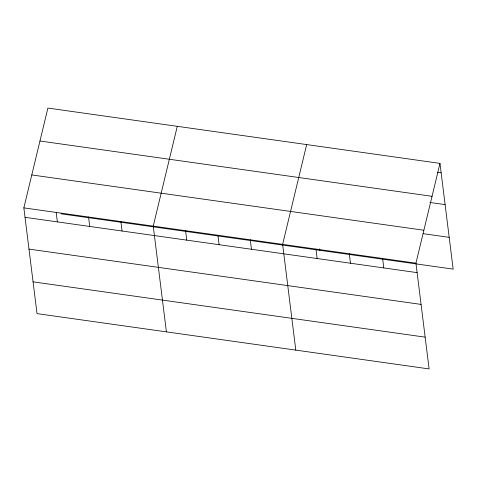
<?xml version="1.0" encoding="UTF-8"?>
<svg xmlns="http://www.w3.org/2000/svg" width="477" height="477" viewBox="0 0 477 477"><rect width="100%" height="100%" fill="white"/><g stroke="black" fill="none" stroke-linecap="round" stroke-linejoin="round"><path stroke-width="0.72" d="M439.979 163.378L415.938 263.179L429.109 368.924L37.021 313.622L23.85 207.877L47.891 108.076L439.979 163.378L453.15 269.123L61.062 213.821M177.277 126.322L153.242 226.128L166.413 331.873M306.669 144.573L282.628 244.373L295.8 350.124M437.534 172.322L441.153 172.829M39.955 141.007L432.043 196.309M429.896 202.463L445.113 204.609M31.78 174.94L423.874 230.242M423.111 233.67L449.191 237.349M23.85 207.877L415.938 263.179M25.025 217.327L417.119 272.629M28.984 249.107L421.072 304.409M33.062 281.847L425.15 337.15M382.614 258.474L383.788 267.931M349.283 253.776L350.464 263.232M319.662 248.875L319.84 250.324M315.959 249.077L317.133 258.528M250.282 239.812L251.457 249.268M217.935 235.25L219.11 244.701M185.589 230.689L186.763 240.14M120.89 221.561L122.07 231.017M88.543 216.999L89.724 226.456M56.197 212.438L57.377 221.888"/></g></svg>
